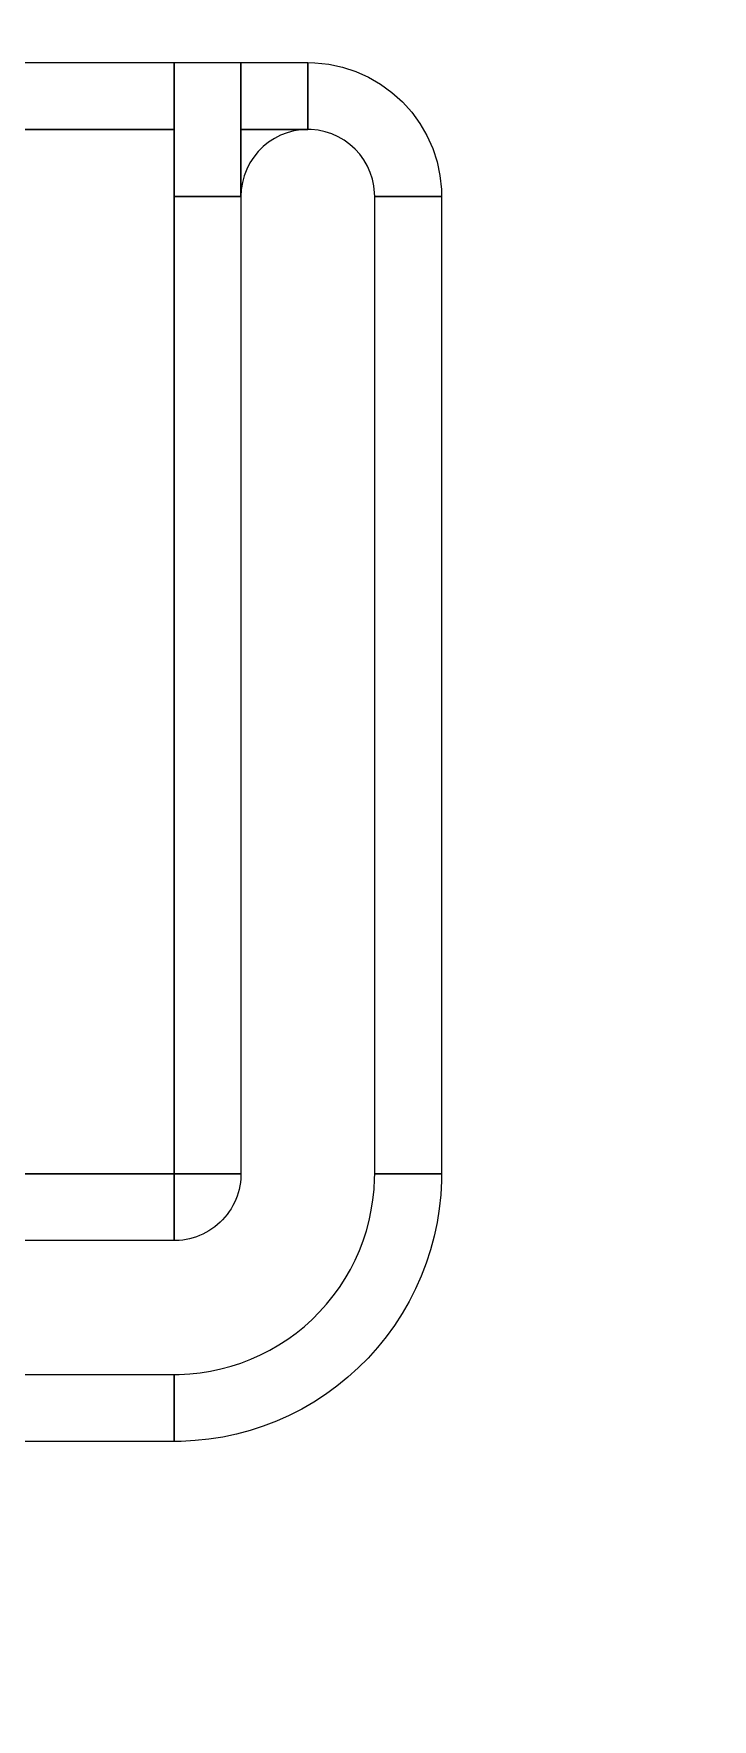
# Model space of a CAD drawing. Extents: x -50000 to 50000, y -50000 to 50000.
# Drawn here: x -31372 to -31169, y 18208 to 18712 of the extents above; entities that cross this region are included whole.
import ezdxf

# ---------------------------------------------------------------- set-up
doc = ezdxf.new("R2010")
doc.units = 0
doc.layers.add('FRAME', color=14, linetype='CONTINUOUS')
doc.layers.add('XOR4', color=17, linetype='CONTINUOUS')

# ---------------------------------------------------------------- blocks, each defined once
blk = doc.blocks.new('CHIP_RESONATOR')
at = {"layer": 'XOR4'}
for points in [[(4421.5, 4203), (4570, 4203), (4570, 4183), (4401.5, 4183)], [(4401.5, 3871), (4570, 3871), (4570, 3851), (4421.5, 3851)]]:
    blk.add_lwpolyline(points, dxfattribs=at)
for points in [[(4570, 4163), (4570, 4203), (4590, 4203), (4590, 4163)], [(4590, 4183), (4590, 4203), (4610, 4203), (4610, 4183)], [(4630, 4163), (4629.973, 4164.047), (4629.754, 4166.129), (4629.319, 4168.176), (4628.672, 4170.167), (4627.82, 4172.08), (4626.773, 4173.893), (4625.543, 4175.586), (4624.142, 4177.142), (4622.586, 4178.543), (4620.893, 4179.773), (4619.08, 4180.82), (4617.167, 4181.672), (4615.176, 4182.319), (4613.129, 4182.754), (4611.047, 4182.973), (4610, 4183), (4610, 4203), (4612.093, 4202.945), (4616.257, 4202.508), (4620.353, 4201.637), (4624.335, 4200.343), (4628.16, 4198.64), (4631.786, 4196.547), (4635.173, 4194.086), (4638.284, 4191.284), (4641.086, 4188.173), (4643.547, 4184.786), (4645.64, 4181.16), (4647.343, 4177.335), (4648.637, 4173.353), (4649.508, 4169.257), (4649.945, 4165.093), (4650, 4163)], [(4525, 3871), (4525, 4183), (4570, 4183), (4570, 3871)], [(4590, 4163), (4590, 4183), (4610, 4183), (4607.909, 4182.89), (4605.842, 4182.563), (4603.82, 4182.021), (4601.865, 4181.271), (4600, 4180.321), (4598.244, 4179.18), (4596.617, 4177.863), (4595.137, 4176.383), (4593.82, 4174.756), (4592.679, 4173), (4591.729, 4171.135), (4590.979, 4169.18), (4590.437, 4167.158), (4590.11, 4165.091)], [(4570, 3871), (4570, 4163), (4590, 4163), (4590, 3871)], [(4630, 3871), (4630, 4163), (4650, 4163), (4650, 3871)], [(4570, 3791), (4570, 3811), (4571.571, 3811.021), (4574.708, 3811.185), (4577.832, 3811.513), (4580.934, 3812.005), (4584.007, 3812.658), (4587.041, 3813.471), (4590.028, 3814.442), (4592.961, 3815.567), (4595.831, 3816.845), (4598.63, 3818.271), (4601.35, 3819.842), (4603.984, 3821.552), (4606.526, 3823.399), (4608.967, 3825.376), (4611.301, 3827.478), (4613.522, 3829.699), (4615.624, 3832.033), (4617.601, 3834.474), (4619.448, 3837.016), (4621.158, 3839.65), (4622.729, 3842.37), (4624.155, 3845.169), (4625.433, 3848.039), (4626.558, 3850.972), (4627.529, 3853.959), (4628.342, 3856.993), (4628.995, 3860.066), (4629.487, 3863.168), (4629.815, 3866.292), (4629.979, 3869.429), (4630, 3871), (4650, 3871), (4649.973, 3868.906), (4649.753, 3864.723), (4649.316, 3860.558), (4648.66, 3856.421), (4647.79, 3852.324), (4646.706, 3848.279), (4645.411, 3844.295), (4643.91, 3840.385), (4642.207, 3836.559), (4640.305, 3832.827), (4638.211, 3829.2), (4635.93, 3825.688), (4633.468, 3822.299), (4630.832, 3819.044), (4628.03, 3815.932), (4625.068, 3812.97), (4621.956, 3810.168), (4618.701, 3807.532), (4615.312, 3805.07), (4611.8, 3802.789), (4608.173, 3800.695), (4604.441, 3798.793), (4600.615, 3797.09), (4596.705, 3795.589), (4592.721, 3794.294), (4588.676, 3793.21), (4584.579, 3792.34), (4580.442, 3791.684), (4576.277, 3791.247), (4572.094, 3791.027)], [(4570, 3851), (4570, 3871), (4590, 3871), (4589.993, 3870.476), (4589.938, 3869.431), (4589.829, 3868.389), (4589.665, 3867.355), (4589.447, 3866.331), (4589.176, 3865.32), (4588.853, 3864.324), (4588.478, 3863.346), (4588.052, 3862.39), (4587.576, 3861.457), (4587.053, 3860.55), (4586.483, 3859.672), (4585.867, 3858.825), (4585.208, 3858.011), (4584.507, 3857.233), (4583.767, 3856.493), (4582.989, 3855.792), (4582.175, 3855.133), (4581.328, 3854.517), (4580.45, 3853.947), (4579.543, 3853.424), (4578.61, 3852.948), (4577.654, 3852.522), (4576.676, 3852.147), (4575.68, 3851.824), (4574.669, 3851.553), (4573.645, 3851.335), (4572.611, 3851.171), (4571.569, 3851.062), (4570.524, 3851.007)], [(4230, 3791), (4230, 3811), (4570, 3811), (4570, 3791)]]:
    blk.add_lwpolyline(points, close=True, dxfattribs=at)

msp = doc.modelspace()

# ---------------------------------------------------------------- linework, layer by layer
at = {"layer": 'FRAME'}
for radius in [50000, 49000]:
    msp.add_circle((0, 0), radius, dxfattribs=at)

# ---------------------------------------------------------------- block references
msp.add_blockref('CHIP_RESONATOR', (-35900, 14500))

doc.saveas('drawing.dxf')
